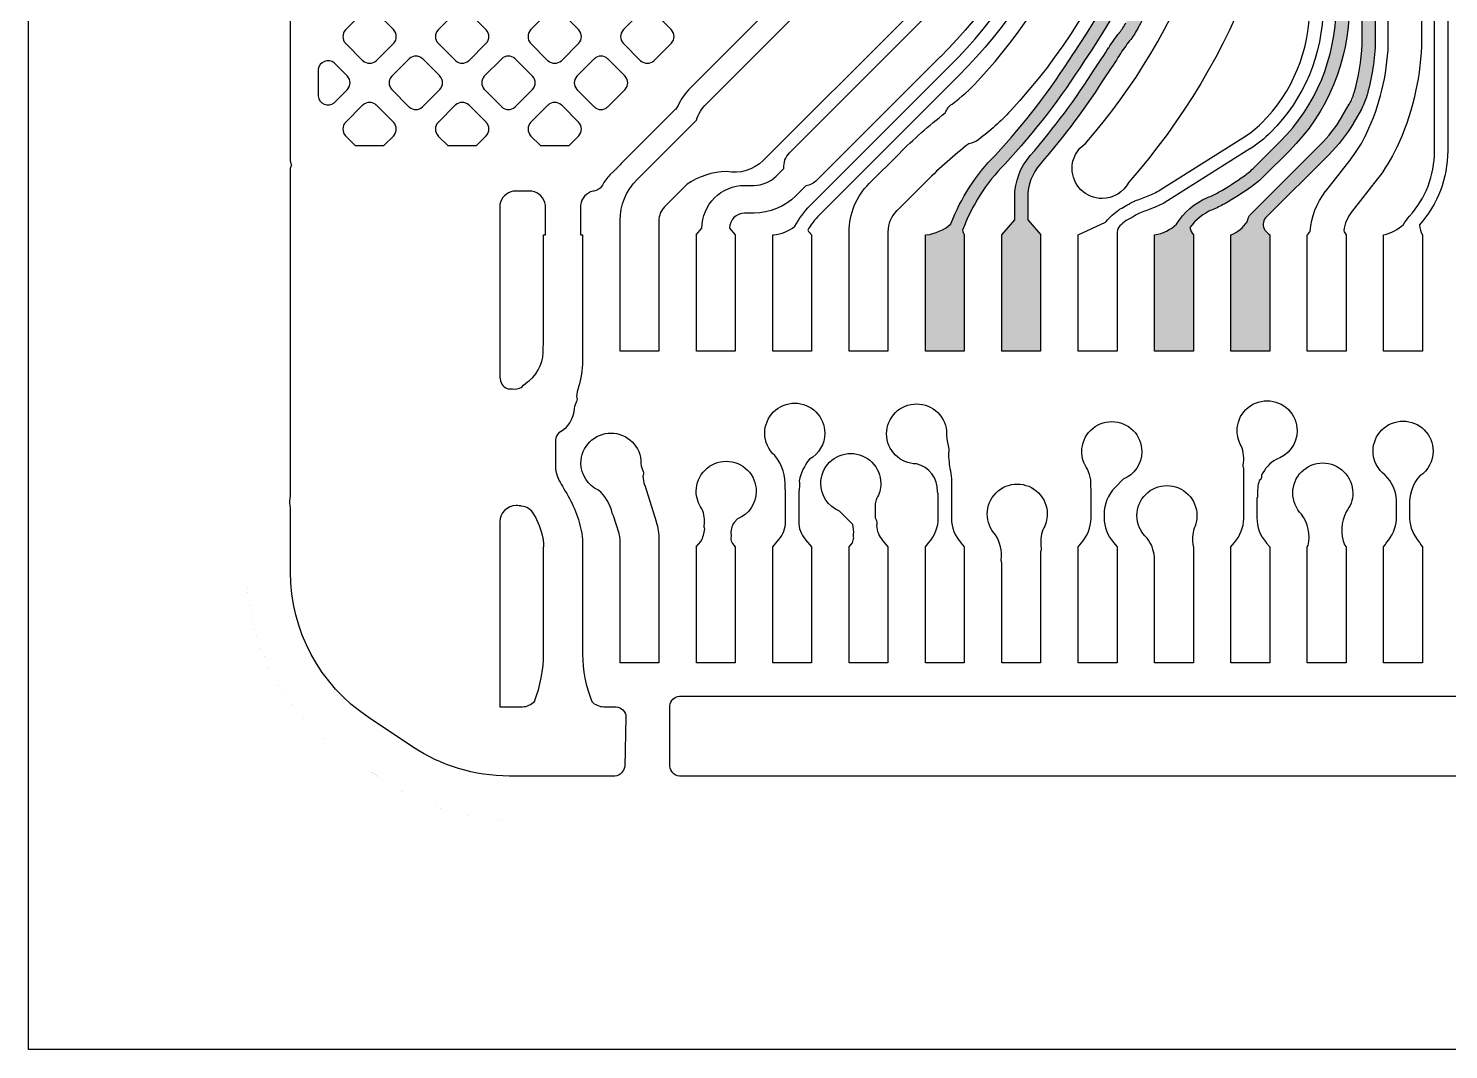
# Model space of a CAD drawing. Header units: millimetres. Extents: x 3412 to 3654, y 20 to 191.
# Drawn here: x 3473.67 to 3480.18, y 61.99 to 66.67 of the extents above; entities that cross this region are included whole.
import ezdxf

# ---------------------------------------------------------------- set-up
doc = ezdxf.new("R2010")
doc.units = ezdxf.units.MM
doc.header["$LTSCALE"] = 23.1
for name, color, linetype in [('gbr-dxf', 7, 'CONTINUOUS'), ('gbr-outline-dxf', 2, 'CONTINUOUS'), ('備註', 1, 'CONTINUOUS')]:
    doc.layers.add(name, color=color, linetype=linetype)
pattern_1 = [(0, (0, 0), (0, 0.06985), [0.0508, -0.01905]), (90, (0, 0), (-0.06985, 4e-18), [0.0508, -0.01905])]

msp = doc.modelspace()

# ---------------------------------------------------------------- hatches: boundary and pattern name
at = {"layer": '備註'}
h = msp.add_hatch(dxfattribs=at)
h.set_pattern_fill('ANGLE', color=3, scale=0.01, style=0)
h.set_pattern_definition(pattern_1)
h.paths.add_polyline_path([(3477.7788, 65.7248), (3477.7789, 65.7248), (3477.7789, 65.725), (3477.7811, 65.725, 0.155942), (3477.896, 65.7755, -0.106034), (3478.0995, 66.0907, 0.045747), (3478.4573, 66.5568, -0.01726), (3478.4583, 66.5584, 0.152472), (3478.9513, 68.1358), (3478.9512, 68.137), (3478.9512, 78.2713, -0.015927), (3478.9513, 78.2731, -0.198888), (3483.3039, 88.7802), (3483.304, 88.7802), (3483.304, 88.7802), (3483.304, 88.7802), (3483.304, 88.7802), (3488.8046, 94.2806), (3488.8046, 94.2806, -0.055575), (3488.8097, 94.2847), (3488.9483, 94.4233, 0.095277), (3490.2262, 96.8016, -0.015773), (3490.2267, 96.8032, 0.055347), (3490.6074, 98.75, -0.01194), (3490.6075, 98.7512, 0.019878), (3490.6099, 98.8063), (3490.6098, 98.8075), (3490.6098, 105.65, -0.015034), (3490.6099, 105.6516, 0.009128), (3490.6097, 105.6572, -0.023517), (3490.6096, 105.6599), (3490.6096, 140.0657, -0.036179), (3490.6099, 140.07), (3490.6099, 145.252), (3490.6099, 145.252, 0.114965), (3490.2935, 146.6104, -0.031562), (3490.2918, 146.6137, 0.025458), (3490.1206, 146.9536), (3490.1205, 146.9538), (3489.4593, 148.1151, -0.015024), (3489.4586, 148.1165, -0.002163), (3489.4219, 148.1824), (3489.4217, 148.1827, 0.009184), (3489.4189, 148.1877, -0.018956), (3489.4179, 148.1895, -0.023579), (3489.047, 148.9369, -0.013656), (3489.0465, 148.9382, -0.005363), (3488.9725, 149.1125, -0.01961), (3488.9716, 149.1146, -0.003892), (3488.9633, 149.1348, -0.011297), (3488.9629, 149.1358, -0.003004), (3488.9328, 149.2095, -0.033594), (3488.9316, 149.2133, -0.095026), (3488.3033, 152.4877, -0.018881), (3488.3033, 152.4899), (3488.3033, 153.148), (3488.3033, 153.1489, -0.007144), (3488.2998, 153.3904), (3488.2997, 153.3916), (3488.2997, 154.2079), (3488.2997, 154.2081, -0.00901), (3488.2853, 155.0124), (3488.2853, 155.0136), (3488.2853, 165.3319), (3488.2853, 165.3319, 0.197599), (3488.1559, 165.6468, -0.021431), (3488.1541, 165.6485), (3487.9981, 165.8044), (3487.9981, 165.8044, -0.198741), (3487.9144, 166.0065), (3487.9144, 166.0077), (3487.9144, 166.2586), (3487.8789, 166.3438), (3487.879, 166.3442), (3487.879, 166.8767), (3488.057, 166.8767), (3488.057, 166.3443), (3488.0572, 166.3438), (3487.9744, 166.2508), (3487.9744, 166.0065), (3487.9743, 166.0054, 0.197454), (3488.0405, 165.8468), (3488.1947, 165.6926, -0.021952), (3488.1965, 165.6909, -0.199017), (3488.3452, 165.3319), (3488.3452, 155.0124), (3488.3452, 155.0112, 0.009011), (3488.3597, 154.2091), (3488.3597, 154.2068), (3488.3597, 153.3928), (3488.3597, 153.3916, 0.007232), (3488.3632, 153.1489, -0.022689), (3488.3632, 153.1463), (3488.3632, 152.4921, -0.018939), (3488.3633, 152.4899, 0.095185), (3488.9885, 149.2323, -0.032744), (3488.9897, 149.2287, 0.00293), (3489.0188, 149.1575, -0.015787), (3489.0194, 149.1559, 0.003241), (3489.0259, 149.14, -0.022691), (3489.027, 149.1376, 0.005471), (3489.1019, 148.9609, -0.013385), (3489.1025, 148.9597, 0.023578), (3489.471, 148.2175, -0.009982), (3489.4714, 148.2168, -0.007367), (3489.4744, 148.2114, 0.002203), (3489.5115, 148.1447, -0.01244), (3489.5121, 148.1436), (3490.1726, 146.9835), (3490.1727, 146.9833, -0.025293), (3490.3457, 146.6402, -0.01195), (3490.3462, 146.6391, -0.115167), (3490.6699, 145.252), (3490.6699, 140.0658, -0.036159), (3490.6696, 140.0615), (3490.6696, 105.6612, -0.012809), (3490.6698, 105.65, -0.015834), (3490.6698, 105.6483), (3490.6698, 98.8087), (3490.6698, 98.8075, -0.020712), (3490.6672, 98.7451, -0.011749), (3490.667, 98.7439, -0.055264), (3490.2844, 96.7871, -0.015735), (3490.2839, 96.7854, -0.095395), (3488.9938, 94.3843, -0.028013), (3488.9916, 94.3819), (3488.848, 94.2382, -0.012931), (3488.8471, 94.2373, -0.044607), (3488.8429, 94.2341), (3483.3463, 88.7378, 0.198918), (3479.0112, 78.2714, -0.015908), (3479.0112, 78.2696), (3479.0112, 68.1382), (3479.0112, 68.137, -0.152599), (3478.5075, 66.5242, -0.045688), (3478.1436, 66.05, -0.015441), (3478.1424, 66.0488), (3478.1424, 66.0488), (3478.1423, 66.0487, 0.108699), (3477.9492, 65.7465, 0.063244), (3477.9567, 65.725), (3477.957, 65.725), (3477.957, 65.1921), (3477.7789, 65.1921), (3477.7789, 65.7244)])
h = msp.add_hatch(dxfattribs=at)
h.set_pattern_fill('ANGLE', color=3, scale=0.01, style=0)
h.set_pattern_definition(pattern_1)
h.paths.add_polyline_path([(3488.4072, 166.3441), (3488.4071, 166.3441), (3488.4071, 166.3438), (3488.4007, 166.3438, 0.135503), (3488.3144, 166.3142, -0.145481), (3488.2226, 166.2349, -0.012806), (3488.2214, 166.2344, 0.309626), (3488.144, 166.104, -0.01323), (3488.1441, 166.1026), (3488.1455, 166.079, -0.032146), (3488.1455, 166.0752, 0.03227), (3488.1467, 166.0491, -0.037966), (3488.1468, 166.0446), (3488.1468, 166.0414, -0.0189), (3488.1469, 166.0393), (3488.1469, 165.9735), (3488.1469, 165.9724, 0.197315), (3488.1916, 165.8654, -0.0138), (3488.1926, 165.8644), (3488.2813, 165.7757, -0.014353), (3488.2824, 165.7746, -0.198284), (3488.4651, 165.3321), (3488.4651, 165.3321), (3488.4651, 155.0145, -0.0189), (3488.4651, 155.0124, 0.009045), (3488.4796, 154.2115), (3488.4796, 154.2103), (3488.4796, 153.3919), (3488.4796, 153.3907, 0.007254), (3488.4831, 153.1507), (3488.4831, 153.1497), (3488.4831, 152.4899), (3488.4831, 152.4887, 0.095145), (3489.0999, 149.2769), (3489.1, 149.2767, 0.003087), (3489.1298, 149.2028, -0.013519), (3489.1303, 149.2015, 0.003336), (3489.1366, 149.1867, -0.024524), (3489.1378, 149.1841, 0.00549), (3489.2119, 149.0092, -0.013153), (3489.2124, 149.0079, 0.023702), (3489.5779, 148.2721, -0.015009), (3489.5787, 148.2707), (3489.5796, 148.2689, -0.010887), (3489.5801, 148.268, 0.002083), (3489.6149, 148.2061, -0.021338), (3489.6162, 148.204), (3490.2768, 147.043, -0.02144), (3490.2779, 147.0408, -0.024705), (3490.4526, 146.6953, -0.022611), (3490.4537, 146.693, -0.004658), (3490.4545, 146.6911, -0.115), (3490.7897, 145.2527), (3490.7897, 98.8035), (3490.7897, 98.8023, -0.020104), (3490.7873, 98.7412), (3490.7873, 98.7408, -0.055498), (3490.3984, 96.7495, -0.010411), (3490.3981, 96.7486, -0.095771), (3489.0793, 94.2991, -0.029124), (3489.0771, 94.2966), (3488.8972, 94.1167, -0.078224), (3488.8897, 94.1113), (3483.4312, 88.653, 0.198912), (3479.1311, 78.2717, -0.015908), (3479.1311, 78.2699), (3479.1311, 67.9825), (3479.1311, 67.9814, -0.02385), (3479.1282, 67.9186, -0.01214), (3479.1281, 67.9174, -0.024489), (3479.0815, 67.5971, -0.0098), (3479.0814, 67.5963, -0.045369), (3478.9364, 67.0816, -0.012638), (3478.936, 67.0804, -0.034138), (3478.7507, 66.6693, -0.010851), (3478.7502, 66.6684, -0.042989), (3478.7147, 66.6147), (3478.7145, 66.6145, 0.025658), (3478.669, 66.5502), (3478.6686, 66.5496, -0.009269), (3478.6083, 66.4585, -0.037569), (3478.3044, 66.0491), (3478.3042, 66.0488, 0.180112), (3478.248, 65.8982, -0.01571), (3478.2479, 65.8965), (3478.2479, 65.7933), (3478.3071, 65.725), (3478.307, 65.7248), (3478.307, 65.1922), (3478.129, 65.1922), (3478.129, 65.7245), (3478.1288, 65.725), (3478.188, 65.7933), (3478.188, 65.8982, -0.016824), (3478.188, 65.9001, -0.178862), (3478.2591, 66.0884), (3478.2594, 66.0886, 0.037453), (3478.557, 66.4896, -0.020731), (3478.5583, 66.4916, 0.00943), (3478.6183, 66.5823), (3478.6187, 66.5828, -0.025582), (3478.6676, 66.6519), (3478.668, 66.6524, 0.043133), (3478.6979, 66.6977), (3478.6981, 66.6982, 0.033952), (3478.8792, 67.0996, -0.017588), (3478.8798, 67.1015, 0.045603), (3479.0226, 67.6083, -0.013321), (3479.0229, 67.6096, 0.024493), (3479.0685, 67.9242, -0.011473), (3479.0686, 67.9253, 0.022889), (3479.0712, 67.9801), (3479.0712, 67.9813), (3479.0712, 78.2716, -0.015927), (3479.0712, 78.2733, -0.198882), (3483.3888, 88.6954), (3483.3888, 88.6954), (3483.3888, 88.6954), (3488.8529, 94.1592), (3488.8529, 94.1592, -0.078286), (3488.8604, 94.1647), (3489.0336, 94.3379, 0.095763), (3490.3412, 96.7674, -0.011223), (3490.3415, 96.7684, 0.05547), (3490.7276, 98.7457), (3490.7276, 98.7459, 0.020503), (3490.7298, 98.8033), (3490.7298, 98.8047), (3490.7298, 145.2527), (3490.7298, 145.2527, 0.115116), (3490.4001, 146.6659, -0.014141), (3490.3995, 146.6673, -0.015061), (3490.3988, 146.6687, 0.025019), (3490.2246, 147.0133, -0.021915), (3490.2235, 147.0155), (3489.5653, 148.1722, -0.021968), (3489.564, 148.1743, -0.002193), (3489.527, 148.2401, -0.016195), (3489.5262, 148.2417), (3489.5255, 148.243, -0.012824), (3489.5249, 148.2442, -0.023701), (3489.157, 148.9851, -0.01381), (3489.1564, 148.9865, -0.00538), (3489.0833, 149.159, -0.017888), (3489.0824, 149.1608, -0.004049), (3489.0744, 149.1801, -0.013328), (3489.0739, 149.1813, -0.003034), (3489.0443, 149.2546), (3489.0442, 149.2547, -0.09518), (3488.4232, 152.4899), (3488.4232, 152.4911), (3488.4232, 153.1494, -0.007277), (3488.4196, 153.3919), (3488.4197, 153.3931), (3488.4197, 154.2098, -0.009016), (3488.4052, 155.0102, -0.0189), (3488.4051, 155.0123), (3488.4051, 165.3321, 0.198919), (3488.2389, 165.7333, -0.013632), (3488.2379, 165.7343), (3488.1493, 165.823, -0.014818), (3488.1482, 165.8242, -0.197222), (3488.0869, 165.9735), (3488.0869, 165.9747), (3488.0869, 166.0371, -0.0189), (3488.0869, 166.0392), (3488.0869, 166.0445, -0.030828), (3488.0856, 166.0769), (3488.0842, 166.1002, -0.012512), (3488.0841, 166.1015, -0.299298), (3488.1908, 166.2862, 0.074829), (3488.229, 166.3472), (3488.229, 166.8767), (3488.4071, 166.8767), (3488.4071, 166.3446)])
h = msp.add_hatch(dxfattribs=at)
h.set_pattern_fill('ANGLE', color=2, scale=0.01, style=0)
h.set_pattern_definition(pattern_1)
h.paths.add_polyline_path([(3478.8289, 65.7248), (3478.829, 65.7248), (3478.829, 65.725), (3478.8301, 65.725, 0.143527), (3478.9297, 65.7738, -0.161912), (3479.0709, 65.8958, -0.011857), (3479.072, 65.8962, 0.03154), (3479.1218, 65.9201), (3479.1222, 65.9203, 0.024073), (3479.2405, 65.9959), (3479.2408, 65.9961, 0.041611), (3479.2858, 66.0344), (3479.286, 66.0346), (3479.4043, 66.1526), (3479.4044, 66.1527, 0.19853), (3479.6605, 66.7679, -0.018524), (3479.6604, 66.7699), (3479.6604, 78.3402, -0.015927), (3479.6605, 78.3419, -0.079659), (3480.3599, 82.7007, -0.010038), (3480.3601, 82.7015, -0.003875), (3480.3668, 82.7215), (3480.367, 82.7221, -0.0046), (3480.3676, 82.724, -0.013237), (3480.3681, 82.7252), (3480.3681, 82.7253, -0.010502), (3480.3684, 82.7262, -0.005277), (3480.382, 82.7651), (3480.3821, 82.7652, -0.115991), (3483.7427, 88.193), (3483.7429, 88.1933), (3484.2356, 88.686), (3484.2357, 88.686), (3484.2366, 88.687), (3484.2367, 88.687), (3488.9448, 93.3951, 0.121188), (3490.8825, 96.598, -0.015859), (3490.883, 96.5996, 0.073996), (3491.3244, 99.4132, -0.016892), (3491.3243, 99.415), (3491.3243, 102.807, -0.007318), (3491.3216, 102.8678, -0.02268), (3491.3216, 102.8704, -0.00479), (3491.3233, 102.9412), (3491.3233, 102.9421, -0.00999), (3491.3244, 102.9659), (3491.3244, 102.9661), (3491.3244, 145.5123), (3491.3244, 145.5123, 0.040628), (3491.2951, 145.8734, -0.012836), (3491.2948, 145.8747), (3491.2278, 146.2824), (3491.2277, 146.2825, 0.084204), (3490.9343, 147.1365, -0.013395), (3490.9336, 147.1377, 0.027302), (3490.7787, 147.3883), (3490.7786, 147.3884), (3490.469, 147.833, -0.013623), (3490.4682, 147.8342, -0.025079), (3490.0353, 148.5268, -0.02179), (3490.0341, 148.5291, -0.023623), (3489.6922, 149.2183, -0.013169), (3489.6917, 149.2196, -0.103579), (3489.0061, 152.4884, -0.015928), (3489.0061, 152.4901), (3489.0061, 153.1592), (3489.0061, 153.1595, -0.007528), (3489.0026, 153.3929, -0.015927), (3489.0026, 153.3946), (3489.0026, 154.329, -0.009993), (3489.0026, 154.3298, -0.010631), (3488.988, 155.0121, -0.015908), (3488.9881, 155.0138), (3488.9881, 166.2755), (3488.9289, 166.3438), (3488.929, 166.3441), (3488.929, 166.8767), (3489.107, 166.8767), (3489.107, 166.3443), (3489.1072, 166.3438), (3489.048, 166.2756), (3489.048, 155.0121, -0.015908), (3489.048, 155.0104, 0.01057), (3489.0623, 154.3346, -0.02945), (3489.0625, 154.3312), (3489.0625, 153.3929, -0.015871), (3489.0625, 153.3912, 0.007514), (3489.066, 153.1601), (3489.066, 153.158), (3489.066, 152.4919, -0.015853), (3489.0661, 152.4902, 0.103589), (3489.746, 149.245, -0.013854), (3489.7466, 149.2437, 0.023741), (3490.0877, 148.5561, -0.021454), (3490.0888, 148.5539, 0.024958), (3490.5165, 147.8697, -0.013892), (3490.5174, 147.8685), (3490.8278, 147.4227), (3490.8279, 147.4225, -0.027168), (3490.9855, 147.1677, -0.013861), (3490.9862, 147.1665, -0.084334), (3491.2869, 146.2923), (3491.2869, 146.2921), (3491.3537, 145.8857, -0.012788), (3491.354, 145.8845, -0.040777), (3491.3844, 145.5123), (3491.3844, 102.964, -0.033501), (3491.3841, 102.9601, 0.008576), (3491.3833, 102.9418), (3491.3833, 102.9403, 0.004789), (3491.3815, 102.8707, 0.007662), (3491.3843, 102.8088, -0.030158), (3491.3843, 102.8053), (3491.3843, 99.4173, -0.020822), (3491.3844, 99.4149, -0.074094), (3490.9398, 96.5802, -0.015776), (3490.9392, 96.5785, -0.121134), (3488.9872, 93.3527), (3488.9872, 93.3527), (3488.9871, 93.3527), (3488.9871, 93.3527), (3484.2791, 88.6446), (3484.279, 88.6446), (3484.2781, 88.6436), (3484.278, 88.6436), (3483.7853, 88.1509), (3483.7851, 88.1506, 0.115971), (3480.4393, 82.7472, -0.016224), (3480.4387, 82.7455, 0.005267), (3480.4255, 82.7079, -0.01145), (3480.4252, 82.7069, 0.00641), (3480.4246, 82.7052, -0.015451), (3480.424, 82.7036), (3480.4239, 82.7031, 0.003872), (3480.4175, 82.6839, -0.011452), (3480.4171, 82.6829, 0.079707), (3479.7204, 78.3402, -0.015908), (3479.7204, 78.3385), (3479.7204, 66.7721, -0.01892), (3479.7204, 66.77, -0.199175), (3479.4467, 66.1102), (3479.4467, 66.1102), (3479.3283, 65.9921, -0.041955), (3479.2753, 65.947, -0.009866), (3479.2746, 65.9465, -0.024085), (3479.1513, 65.8679, -0.011282), (3479.1504, 65.8674, -0.031648), (3479.0935, 65.8402), (3479.093, 65.84, 0.141286), (3478.9911, 65.7584, 0.092915), (3479.0068, 65.725), (3479.007, 65.725), (3479.007, 65.1921), (3478.829, 65.1921), (3478.829, 65.7246)])
h = msp.add_hatch(dxfattribs=at)
h.set_pattern_fill('ANGLE', color=2, scale=0.01, style=0)
h.set_pattern_definition(pattern_1)
h.paths.add_polyline_path([(3489.2791, 166.3438), (3489.279, 166.3438), (3489.279, 166.8767), (3489.4571, 166.8767), (3489.4571, 166.3438), (3489.4565, 166.3438, 0.147077), (3489.3539, 166.2507, -0.024913), (3489.3235, 166.1744, -0.009985), (3489.3232, 166.1736, 0.10745), (3489.1824, 165.5285), (3489.1824, 165.5273), (3489.1824, 153.3947), (3489.1824, 153.3947, 0.007679), (3489.186, 153.1622, -0.026031), (3489.1859, 153.1592), (3489.1859, 152.4904, 0.103594), (3489.8559, 149.2932, -0.013559), (3489.8565, 149.2919, 0.023696), (3490.1919, 148.6157, -0.013637), (3490.1926, 148.6145, 0.025081), (3490.6159, 147.9371, -0.013786), (3490.6167, 147.9359), (3490.9251, 147.4929, -0.01809), (3490.9264, 147.4913, -0.027318), (3491.0917, 147.2239, -0.021475), (3491.0927, 147.2217, -0.083946), (3491.4049, 146.3135, -0.016943), (3491.4053, 146.3117), (3491.4723, 145.904, -0.012799), (3491.4725, 145.9027, -0.040417), (3491.5042, 145.5146, -0.015946), (3491.5042, 145.5128), (3491.5042, 102.9599, -0.027983), (3491.5041, 102.9567, 0.010849), (3491.5032, 102.9386), (3491.5032, 102.9371, 0.004752), (3491.5017, 102.8704, -0.01042), (3491.5017, 102.8695, 0.007512), (3491.5041, 102.8123, -0.01663), (3491.5042, 102.8105), (3491.5042, 99.4158), (3491.5042, 99.4143, -0.074077), (3491.0546, 96.5453, -0.010787), (3491.0543, 96.5443, -0.121182), (3489.0722, 93.2681), (3489.072, 93.2679), (3484.3639, 88.5598), (3484.3639, 88.5598), (3484.3629, 88.5588), (3484.3629, 88.5588), (3483.8701, 88.066), (3483.8699, 88.0658, 0.116018), (3480.5522, 82.7066, -0.021578), (3480.5514, 82.7043, 0.005089), (3480.5394, 82.6704, -0.02687), (3480.5384, 82.6674), (3480.5376, 82.6651, 0.003934), (3480.5318, 82.6473, -0.01321), (3480.5314, 82.646, 0.079744), (3479.8403, 78.3389), (3479.8403, 66.6003, -0.021672), (3479.8403, 66.5978, -0.061611), (3479.8002, 66.3576, -0.015265), (3479.7997, 66.3561, -0.055704), (3479.7748, 66.2972, -0.014582), (3479.7741, 66.2958), (3479.7411, 66.2384, -0.01249), (3479.7404, 66.2374, -0.064006), (3479.629, 66.0934), (3479.629, 66.0934), (3479.3376, 65.8025, 0.346821), (3479.3349, 65.7467, 0.056281), (3479.3567, 65.725), (3479.357, 65.725), (3479.357, 65.1921), (3479.1789, 65.1921), (3479.1789, 65.725), (3479.1796, 65.725, 0.140537), (3479.2536, 65.7845, -0.012626), (3479.2598, 65.8042, -0.122696), (3479.267, 65.8167, -0.009953), (3479.2676, 65.8173), (3479.5866, 66.1358), (3479.5867, 66.1359, 0.064349), (3479.6892, 66.2685, -0.010028), (3479.6896, 66.2692), (3479.7214, 66.3245, -0.011562), (3479.722, 66.3255, 0.058511), (3479.7426, 66.3744, -0.017176), (3479.7432, 66.3763, 0.06084), (3479.7803, 66.5991), (3479.7803, 78.3389, -0.079726), (3480.4742, 82.6638), (3480.4744, 82.6644, -0.004157), (3480.4808, 82.6842, -0.010305), (3480.4811, 82.685), (3480.4814, 82.6859, -0.016788), (3480.4819, 82.6876, -0.0056), (3480.4956, 82.7264, -0.010062), (3480.4959, 82.7272, -0.115989), (3483.8275, 88.1082), (3483.8277, 88.1084), (3484.3205, 88.6012), (3484.3205, 88.6012), (3484.3215, 88.6021), (3484.3215, 88.6022), (3489.0296, 93.3103), (3489.0298, 93.3105, 0.121149), (3490.9968, 96.5613, -0.010844), (3490.9971, 96.5622, 0.074072), (3491.4442, 99.4136), (3491.4442, 99.4145), (3491.4442, 102.8097, -0.007681), (3491.4417, 102.8699, -0.028419), (3491.4418, 102.8732, -0.004526), (3491.4433, 102.9378), (3491.4433, 102.9387, -0.01183), (3491.4443, 102.9613), (3491.4443, 145.511, -0.015891), (3491.4443, 145.5128, 0.040734), (3491.4132, 145.8942, -0.013027), (3491.413, 145.8956), (3491.3464, 146.3001, -0.016787), (3491.3461, 146.3019, 0.084326), (3491.0389, 147.1951, -0.021778), (3491.0378, 147.1973, 0.026919), (3490.8783, 147.4554, -0.018343), (3490.8771, 147.457), (3490.5667, 147.9028, -0.013792), (3490.5659, 147.904, -0.024991), (3490.1409, 148.5841, -0.013709), (3490.1402, 148.5853, -0.023698), (3489.8022, 149.2665, -0.013438), (3489.8016, 149.2678, -0.103639), (3489.126, 152.4904), (3489.126, 152.4904), (3489.126, 153.1612, -0.012432), (3489.126, 153.1624, -0.00761), (3489.1225, 153.3947), (3489.1225, 165.526), (3489.1225, 165.5272, -0.107504), (3489.2683, 166.1977, -0.010305), (3489.2687, 166.1986, 0.022597), (3489.2945, 166.2626, 0.12907), (3489.2791, 166.3438)])

# ---------------------------------------------------------------- linework, layer by layer
at = {"layer": 'gbr-dxf', "linetype": 'Continuous'}
for points in [[(3479.4806, 78.3407), (3479.4806, 68.0139), (3479.4806, 68.0139, -0.181793), (3478.7106, 65.966, -0.280074), (3478.5886, 65.8918, -0.414225), (3478.4511, 66.0293, -0.247669), (3478.5109, 66.1428, 0.18166), (3479.2139, 68.0139), (3479.2139, 78.3362, -0.008948)], [(3479.8403, 78.3389), (3479.8403, 66.6003, -0.021672), (3479.8403, 66.5978, -0.061611), (3479.8002, 66.3576, -0.015265), (3479.7997, 66.3561, -0.055704), (3479.7748, 66.2972, -0.014582), (3479.7741, 66.2958), (3479.7411, 66.2384, -0.01249), (3479.7404, 66.2374, -0.064006), (3479.629, 66.0934), (3479.629, 66.0934), (3479.3376, 65.8025, 0.346821), (3479.3349, 65.7467, 0.056281), (3479.3567, 65.725), (3479.357, 65.725), (3479.357, 65.1921), (3479.1789, 65.1921), (3479.1789, 65.725), (3479.1796, 65.725, 0.140537), (3479.2536, 65.7845, -0.012626), (3479.2598, 65.8042, -0.122696), (3479.267, 65.8167, -0.009953), (3479.2676, 65.8173), (3479.5866, 66.1358), (3479.5867, 66.1359, 0.064349), (3479.6892, 66.2685, -0.010028), (3479.6896, 66.2692), (3479.7214, 66.3245, -0.011562), (3479.722, 66.3255, 0.058511), (3479.7426, 66.3744, -0.017176), (3479.7432, 66.3763, 0.06084), (3479.7803, 66.5991), (3479.7803, 78.3389, -0.079726)], [(3480.0527, 78.3387), (3480.0527, 66.5958, -0.019098), (3480.0524, 66.5901, -0.100115), (3479.939, 66.1262, -0.006746), (3479.9384, 66.1248, -0.055547), (3479.8495, 65.9806), (3479.8488, 65.9797), (3479.7346, 65.8335, -0.006639), (3479.7337, 65.8323, 0.130634), (3479.6962, 65.7445, 0.027129), (3479.7068, 65.7251), (3479.7071, 65.7251), (3479.7071, 65.1922), (3479.529, 65.1922), (3479.529, 65.7251), (3479.5294, 65.7251, 0.02382), (3479.5426, 65.7407, -0.148803), (3479.6126, 65.9249, -0.006553), (3479.6136, 65.9261), (3479.7294, 66.0744), (3479.73, 66.0752, 0.054674), (3479.8001, 66.1888), (3479.8006, 66.1898, 0.10098), (3479.9003, 66.5985), (3479.9003, 78.3353, -0.011836)], [(3480.1725, 78.3367), (3480.1725, 66.1125, -0.018996), (3480.1725, 66.1104, -0.18433), (3480.0429, 65.7711, 0.107906), (3480.0567, 65.725), (3480.0571, 65.725), (3480.0571, 65.1922), (3479.879, 65.1922), (3479.879, 65.7242), (3479.8788, 65.7247), (3479.879, 65.7248), (3479.879, 65.725), (3479.8801, 65.725, 0.124127), (3479.9704, 65.7732, -0.049444), (3479.9975, 65.8103), (3479.9979, 65.8108, 0.183356), (3480.1126, 66.1083, -0.018234), (3480.1125, 66.1103), (3480.1125, 78.3384, -0.015946)], [(3478.6282, 78.2708), (3478.6282, 68.137, -0.198913), (3477.9318, 66.4559), (3477.2928, 65.8169, 0.068255), (3477.2396, 65.7468, 0.073207), (3477.2565, 65.725), (3477.257, 65.725), (3477.257, 65.1922), (3477.0789, 65.1922), (3477.0789, 65.7242), (3477.0787, 65.7247), (3477.0789, 65.7247), (3477.0789, 65.725), (3477.0828, 65.725, 0.147898), (3477.1809, 65.7642, -0.077176), (3477.2504, 65.8593), (3477.8894, 66.4983), (3477.8895, 66.4983), (3477.8895, 66.4983, 0.19891), (3478.5682, 68.137), (3478.5682, 78.2696)], [(3477.3454, 67.0426), (3476.7024, 66.3993), (3476.7023, 66.3992), (3476.7023, 66.3992, 0.087378), (3476.6451, 66.3177, -0.083101), (3476.6332, 66.3004, -0.006675), (3476.6324, 66.2996), (3476.3848, 66.052), (3476.3845, 66.0517, 0.019527), (3476.365, 66.0305, -0.025941), (3476.3606, 66.0257, -0.050374), (3476.3507, 66.0178), (3476.3325, 65.9996, 0.076041), (3476.2982, 65.9528), (3476.2955, 65.9477, -0.224071), (3476.2587, 65.9257), (3476.2553, 65.9257, 0.308041), (3476.1982, 65.8615), (3476.1982, 65.725), (3476.2072, 65.725), (3476.2072, 65.1921), (3476.207, 65.1921), (3476.207, 65.1451, -0.077953), (3476.1886, 65.0276, -0.012449), (3476.1883, 65.0267, 0.063145), (3476.1801, 64.9835, -0.210055), (3476.1799, 64.9613, 0.050276), (3476.1691, 64.9294, -0.25712), (3476.0991, 64.8167, 0.180196), (3476.0836, 64.7852), (3476.0836, 64.6516, 0.124432), (3476.1161, 64.5726, -0.116918), (3476.1211, 64.5609, -0.094553), (3476.2014, 64.3687, -0.008837), (3476.2019, 64.3659, -0.046072), (3476.2071, 64.3169, -0.008772), (3476.2071, 64.3141), (3476.2071, 64.295), (3476.2072, 64.295), (3476.2072, 63.803, 0.090313), (3476.2496, 63.5855, 0.20921), (3476.3047, 63.5614), (3476.305, 63.5614), (3476.3614, 63.5614, -0.364261), (3476.4065, 63.5151), (3476.4005, 63.2871, -0.349493), (3476.3556, 63.2434), (3475.871, 63.2434, -0.147934), (3475.4277, 63.3778), (3475.2251, 63.5132, -0.2508), (3474.8687, 64.1784), (3474.8687, 64.4731, -0.048845), (3474.8661, 64.4997, -0.048851), (3474.8687, 64.5263), (3474.8687, 66.026, -0.098732), (3474.8744, 66.0447, -0.114272), (3474.8688, 66.0728), (3474.8688, 75.608)], [(3478.5083, 68.134, -0.198521), (3477.8474, 66.5411), (3477.847, 66.5407), (3477.2818, 65.9756, -0.164394), (3477.2308, 65.9503), (3477.1851, 65.9046), (3477.1848, 65.9043, -0.198676), (3476.9931, 65.8251), (3476.9512, 65.8251, -0.009785), (3476.949, 65.8251, 0.402254), (3476.8815, 65.7559), (3476.9071, 65.7251), (3476.907, 65.7247), (3476.907, 65.1922), (3476.7289, 65.1922), (3476.7289, 65.7247), (3476.7288, 65.7251), (3476.7545, 65.7559, -0.413341), (3476.9513, 65.9521, -0.012971), (3476.9544, 65.9521), (3476.9931, 65.9521), (3476.9932, 65.9521, 0.198491), (3477.095, 65.9941), (3477.0953, 65.9945), (3477.1305, 66.0296, -0.224894), (3477.1561, 66.1013), (3477.7213, 66.6665), (3477.7217, 66.6669, 0.198862), (3478.3305, 68.137, -0.009235)], [(3478.8913, 68.1347, -0.188756), (3478.169, 66.2937), (3478.1687, 66.2935, -0.044808), (3478.0229, 66.1622, -0.124209), (3477.9771, 66.143, 0.029955), (3477.7838, 65.9715), (3477.7837, 65.9715), (3477.7837, 65.9715), (3477.7837, 65.9715), (3477.6471, 65.8349), (3477.6468, 65.8346, 0.194974), (3477.6069, 65.7394), (3477.6069, 65.7377), (3477.6069, 65.725), (3477.607, 65.725), (3477.607, 65.1921), (3477.4289, 65.1921), (3477.4289, 65.725), (3477.4291, 65.725), (3477.4291, 65.7356), (3477.429, 65.7377, -0.198374), (3477.5209, 65.9601), (3477.5214, 65.9606), (3477.658, 66.0972, -0.030173), (3477.8688, 66.2841, -0.129866), (3477.901, 66.3247, 0.044614), (3478.0194, 66.4312), (3478.0197, 66.4316, 0.188998), (3478.6881, 68.137)], [(3479.0112, 68.137, -0.152599), (3478.5075, 66.5242, -0.045688), (3478.1436, 66.05, -0.015441), (3478.1424, 66.0488), (3478.1424, 66.0488), (3478.1423, 66.0487, 0.108699), (3477.9492, 65.7465, 0.063244), (3477.9567, 65.725), (3477.957, 65.725), (3477.957, 65.1921), (3477.7789, 65.1921), (3477.7789, 65.7244), (3477.7788, 65.7248), (3477.7789, 65.7248), (3477.7789, 65.725), (3477.7811, 65.725, 0.155942), (3477.896, 65.7755, -0.106034), (3478.0995, 66.0907, 0.045747), (3478.4573, 66.5568, -0.01726), (3478.4583, 66.5584, 0.152472), (3478.9513, 68.1358)], [(3478.936, 67.0804, -0.034138), (3478.7507, 66.6693, -0.010851), (3478.7502, 66.6684, -0.042989), (3478.7147, 66.6147), (3478.7145, 66.6145, 0.025658), (3478.669, 66.5502), (3478.6686, 66.5496, -0.009269), (3478.6083, 66.4585, -0.037569), (3478.3044, 66.0491), (3478.3042, 66.0488, 0.180112), (3478.248, 65.8982, -0.01571), (3478.2479, 65.8965), (3478.2479, 65.7933), (3478.3071, 65.725), (3478.307, 65.7248), (3478.307, 65.1922), (3478.129, 65.1922), (3478.129, 65.7245), (3478.1288, 65.725), (3478.188, 65.7933), (3478.188, 65.8982, -0.016824), (3478.188, 65.9001, -0.178862), (3478.2591, 66.0884), (3478.2594, 66.0886, 0.037453), (3478.557, 66.4896, -0.020731), (3478.5583, 66.4916, 0.00943), (3478.6183, 66.5823), (3478.6187, 66.5828, -0.025582), (3478.6676, 66.6519), (3478.668, 66.6524, 0.043133), (3478.6979, 66.6977)], [(3477.6781, 66.7086), (3477.0355, 66.066, -0.25403), (3476.867, 66.0161, 0.141101), (3476.6871, 65.9572), (3476.5834, 65.8534), (3476.583, 65.8531, 0.197772), (3476.5571, 65.7902), (3476.5571, 65.725), (3476.5572, 65.725), (3476.5572, 65.1921), (3476.3791, 65.1921), (3476.3791, 65.725), (3476.3793, 65.725), (3476.3793, 65.7902), (3476.3793, 65.7904, -0.198199), (3476.4572, 65.9787), (3476.4576, 65.9792), (3476.7295, 66.251, -0.121378), (3476.7751, 66.3264), (3477.4177, 66.969)], [(3479.6005, 66.7703, -0.199334), (3479.3618, 66.1953), (3479.3618, 66.1953, -0.055145), (3479.267, 66.1196, -0.010956), (3479.2662, 66.119), (3478.8878, 65.8808), (3478.8872, 65.8805, -0.050917), (3478.8203, 65.8473, -0.01085), (3478.8193, 65.847, 0.004774), (3478.7603, 65.8244), (3478.7601, 65.8243, 0.052101), (3478.7362, 65.8112, -0.012539), (3478.7352, 65.8105, -0.039958), (3478.6985, 65.7902, 0.034736), (3478.6699, 65.766, -0.109782), (3478.6688, 65.7642, 0.230976), (3478.6574, 65.7269, -0.143255), (3478.657, 65.7241), (3478.657, 65.1922), (3478.479, 65.1922), (3478.479, 65.7244), (3478.4788, 65.725), (3478.6048, 65.7838), (3478.607, 65.7865), (3478.6074, 65.7869, -0.059651), (3478.665, 65.84, -0.061711), (3478.6713, 65.8437, 0.043907), (3478.7025, 65.8608), (3478.7026, 65.8608, -0.052713), (3478.7379, 65.88, -0.014022), (3478.7393, 65.8805, -0.004772), (3478.7993, 65.9035, -0.0099), (3478.8001, 65.9038, 0.049638), (3478.8547, 65.9309), (3478.8553, 65.9312), (3479.2335, 66.1693, -0.010477), (3479.2343, 66.1698, 0.055618), (3479.3195, 66.2378), (3479.3196, 66.2378, 0.198707), (3479.5406, 66.7685, -0.015651)], [(3479.7204, 66.77, -0.199175), (3479.4467, 66.1102), (3479.4467, 66.1102), (3479.3283, 65.9921, -0.041955), (3479.2753, 65.947, -0.009866), (3479.2746, 65.9465, -0.024085), (3479.1513, 65.8679, -0.011282), (3479.1504, 65.8674, -0.031648), (3479.0935, 65.8402), (3479.093, 65.84, 0.141286), (3478.9911, 65.7584, 0.092915), (3479.0068, 65.725), (3479.007, 65.725), (3479.007, 65.1921), (3478.829, 65.1921), (3478.829, 65.7246), (3478.8289, 65.7248), (3478.829, 65.7248), (3478.829, 65.725), (3478.8301, 65.725, 0.143527), (3478.9297, 65.7738, -0.161912), (3479.0709, 65.8958, -0.011857), (3479.072, 65.8962, 0.03154), (3479.1218, 65.9201), (3479.1222, 65.9203, 0.024073), (3479.2405, 65.9959), (3479.2408, 65.9961, 0.041611), (3479.2858, 66.0344), (3479.286, 66.0346), (3479.4043, 66.1526), (3479.4044, 66.1527, 0.19853), (3479.6605, 66.7679, -0.018524)], [(3483.7996, 63.2435), (3476.6519, 63.2435, -0.35684), (3476.6069, 63.2884), (3476.6069, 63.5653, -0.35684), (3476.6519, 63.6102), (3481.903, 63.6102, -0.014325)]]:
    msp.add_lwpolyline(points, format="xyb", dxfattribs=at)
for points in [[(3475.1208, 66.6039, -0.049896), (3475.1222, 66.6021), (3475.1991, 66.5252, -0.053177), (3475.201, 66.5237, 0.391162), (3475.2616, 66.5237, -0.0561), (3475.2637, 66.5252), (3475.3405, 66.6021, -0.05637), (3475.342, 66.6041, 0.39114), (3475.342, 66.6647, -0.046496), (3475.3407, 66.6663), (3475.2637, 66.7433, -0.055973), (3475.2617, 66.7448, 0.391196), (3475.2011, 66.7448, -0.05566), (3475.1991, 66.7433), (3475.1223, 66.6665, -0.055598), (3475.1208, 66.6645, 0.391218)], [(3475.5451, 66.604, -0.055528), (3475.5465, 66.602), (3475.6232, 66.5254, -0.058448), (3475.6253, 66.5238, 0.390956), (3475.6859, 66.5238, -0.055764), (3475.6879, 66.5253), (3475.7647, 66.6021, -0.05577), (3475.7661, 66.6041, 0.390908), (3475.7662, 66.6646, -0.052924), (3475.7647, 66.6665), (3475.6877, 66.7436, -0.049765), (3475.6859, 66.7449, 0.390809), (3475.6254, 66.7449, -0.05566), (3475.6234, 66.7434), (3475.5466, 66.6666, -0.055598), (3475.5451, 66.6646, 0.390821)], [(3475.9693, 66.6041, -0.055528), (3475.9707, 66.6021), (3476.0475, 66.5253, -0.05847), (3476.0496, 66.5237, 0.390805), (3476.1102, 66.5237, -0.055897), (3476.1122, 66.5252), (3476.189, 66.602, -0.055829), (3476.1905, 66.604, 0.390351), (3476.1905, 66.6646, -0.053023), (3476.1891, 66.6664), (3476.1123, 66.7432, -0.06172), (3476.11, 66.7448, 0.390597), (3476.0495, 66.7448, -0.056157), (3476.0475, 66.7433), (3475.9708, 66.6666, -0.055902), (3475.9693, 66.6646, 0.39062)], [(3476.3936, 66.6646, 0.390729), (3476.3936, 66.604, -0.058735), (3476.3952, 66.6019), (3476.472, 66.525, -0.049292), (3476.4737, 66.5237, 0.390864), (3476.5343, 66.5237, -0.055661), (3476.5363, 66.5252), (3476.6132, 66.6021, -0.05608), (3476.6147, 66.6041, 0.390701), (3476.6147, 66.6647, -0.061324), (3476.6131, 66.6669), (3476.5366, 66.7434, -0.058294), (3476.5345, 66.7449, 0.390656), (3476.4739, 66.7449, -0.055538), (3476.4719, 66.7434), (3476.395, 66.6666, -0.055496)], [(3474.9958, 66.3603, 0.583686), (3475.0688, 66.3303), (3475.1283, 66.3898, -0.05637), (3475.1298, 66.3919, 0.39114), (3475.1298, 66.4525, -0.055764), (3475.1283, 66.4545), (3475.0694, 66.5133, 0.58766), (3474.9958, 66.4843)], [(3475.3329, 66.3919, -0.055916), (3475.3344, 66.3899), (3475.4115, 66.3128, -0.046176), (3475.4131, 66.3116, 0.390956), (3475.4737, 66.3116, -0.055764), (3475.4757, 66.3131), (3475.5525, 66.3899, -0.05577), (3475.554, 66.3919, 0.390908), (3475.554, 66.4525, -0.052924), (3475.5526, 66.4544), (3475.4756, 66.5315, -0.049765), (3475.4738, 66.5328, 0.390809), (3475.4132, 66.5328, -0.05566), (3475.4112, 66.5313), (3475.3344, 66.4545, -0.055598), (3475.3329, 66.4525, 0.390821)], [(3475.7572, 66.3919, -0.058645), (3475.7588, 66.3898), (3475.8353, 66.3133, -0.061121), (3475.8375, 66.3117, 0.391007), (3475.8981, 66.3116, -0.055538), (3475.9001, 66.3131), (3475.9769, 66.3899, -0.055691), (3475.9784, 66.3919, 0.390539), (3475.9784, 66.4525, -0.05008), (3475.977, 66.4542), (3475.9001, 66.5312, -0.0587), (3475.8979, 66.5328, 0.390809), (3475.8374, 66.5327, -0.0561), (3475.8354, 66.5312), (3475.7587, 66.4546, -0.05637), (3475.7572, 66.4525, 0.391218)], [(3476.1815, 66.4524, 0.390413), (3476.1815, 66.3919, -0.061355), (3476.1831, 66.3897), (3476.2598, 66.313, -0.052371), (3476.2617, 66.3116, 0.390981), (3476.3223, 66.3116, -0.056153), (3476.3243, 66.3131), (3476.401, 66.3898, -0.056268), (3476.4025, 66.3918, 0.390797), (3476.4025, 66.4524, -0.05906), (3476.401, 66.4545), (3476.3243, 66.5312, -0.05608), (3476.3223, 66.5327, 0.3908), (3476.2617, 66.5327, -0.055776), (3476.2597, 66.5312), (3476.183, 66.4545, -0.055786)], [(3475.1208, 66.1797, -0.052945), (3475.1222, 66.1778), (3475.1656, 66.1345), (3475.2971, 66.1345), (3475.3404, 66.1778, -0.055752), (3475.3419, 66.1798, 0.390908), (3475.3419, 66.2404, -0.055738), (3475.3404, 66.2424), (3475.2639, 66.3189, -0.063888), (3475.2615, 66.3205, 0.390809), (3475.201, 66.3205, -0.05566), (3475.199, 66.319), (3475.1223, 66.2423, -0.055598), (3475.1208, 66.2403, 0.391218)], [(3475.545, 66.1797, -0.049896), (3475.5463, 66.178), (3475.5898, 66.1345), (3475.7215, 66.1345), (3475.7648, 66.1778, -0.055829), (3475.7663, 66.1798, 0.39075), (3475.7663, 66.2404, -0.050261), (3475.7649, 66.2421), (3475.6876, 66.3194, -0.046601), (3475.686, 66.3207, 0.391196), (3475.6254, 66.3207, -0.0561), (3475.6233, 66.3192), (3475.5465, 66.2424, -0.05637), (3475.545, 66.2403, 0.391218)], [(3475.9694, 66.2403, 0.390595), (3475.9694, 66.1798, -0.05894), (3475.9709, 66.1776), (3476.0141, 66.1345), (3476.1457, 66.1345), (3476.189, 66.1778, -0.056271), (3476.1905, 66.1798, 0.39097), (3476.1905, 66.2404, -0.050261), (3476.1891, 66.2422), (3476.1123, 66.319, -0.058983), (3476.1102, 66.3205, 0.390984), (3476.0496, 66.3205, -0.055971), (3476.0476, 66.319), (3475.9708, 66.2423, -0.055888)], [(3475.8286, 65.0717, -0.072365), (3475.83, 65.0647, 0.344141), (3475.8709, 65.018, -0.141001), (3475.8861, 65.0191, 0.200874), (3475.9284, 65.0272, -0.086287), (3475.965, 65.0568, 0.237266), (3476.0269, 65.2068, -0.122943), (3476.0291, 65.2199), (3476.0291, 65.725), (3476.0382, 65.725), (3476.0382, 65.8617, 0.304726), (3475.9749, 65.9257), (3475.8901, 65.9257, 0.314275), (3475.8286, 65.864)], [(3479.1788, 64.295), (3479.1961, 64.3149, 0.171127), (3479.238, 64.4235), (3479.238, 64.6539, -0.14311), (3479.2358, 64.6691, 0.125806), (3479.2263, 64.7573, -0.133302), (3479.2074, 64.8268, -0.414225), (3479.3449, 64.9643, -0.414225), (3479.4824, 64.8268, -0.328414), (3479.3858, 64.6956, 0.137763), (3479.3196, 64.6232, 0.009685), (3479.3197, 64.6193, -0.255187), (3479.3091, 64.5979, 0.095242), (3479.3005, 64.5299, -0.125635), (3479.2979, 64.5166), (3479.2979, 64.4272, 0.17853), (3479.3407, 64.3139), (3479.3411, 64.3134), (3479.3571, 64.295), (3479.3571, 64.295), (3479.3571, 64.295), (3479.3571, 64.295), (3479.3571, 64.2948), (3479.3571, 63.7622), (3479.179, 63.7622), (3479.179, 64.2943)], [(3477.0424, 64.8157, -0.414225), (3477.1799, 64.9532, -0.414225), (3477.3174, 64.8157, -0.270664), (3477.2475, 64.696, 0.133531), (3477.2009, 64.5974, -0.034587), (3477.2005, 64.5602, -0.082984), (3477.1979, 64.5499), (3477.1979, 64.411), (3477.1979, 64.41, 0.180443), (3477.2285, 64.3281, -0.020574), (3477.2297, 64.3266), (3477.2571, 64.295), (3477.257, 64.2946), (3477.257, 63.7621), (3477.0789, 63.7621), (3477.0789, 64.2946), (3477.0788, 64.295), (3477.107, 64.3276), (3477.1074, 64.328, 0.180447), (3477.1379, 64.4099, -0.017057), (3477.138, 64.4114), (3477.138, 64.5507), (3477.138, 64.5508, -0.11537), (3477.1358, 64.5654, 0.196387), (3477.0889, 64.7127, -0.215146)], [(3477.6011, 64.8126, -0.414225), (3477.7386, 64.9501, -0.414225), (3477.8761, 64.8126, -0.01564), (3477.8759, 64.8042, 0.033496), (3477.8858, 64.7423, -0.160672), (3477.8842, 64.7252, 0.043575), (3477.8933, 64.6431, -0.013495), (3477.8934, 64.642, -0.048582), (3477.898, 64.5952), (3477.898, 64.4241, 0.173872), (3477.9407, 64.3139), (3477.941, 64.3135), (3477.957, 64.295), (3477.957, 64.295), (3477.957, 64.295), (3477.9571, 64.295), (3477.957, 64.2948), (3477.957, 63.7622), (3477.779, 63.7622), (3477.779, 64.2943), (3477.7788, 64.295), (3477.795, 64.3137), (3477.7952, 64.314, 0.180451), (3477.838, 64.4286, -0.013857), (3477.838, 64.4297), (3477.838, 64.5347, -0.130965), (3477.8347, 64.5484, 0.352634), (3477.7384, 64.6751, -0.413683)], [(3478.4789, 64.295), (3478.4948, 64.3134, -0.010774), (3478.4953, 64.314, 0.174009), (3478.538, 64.4242), (3478.538, 64.5284), (3478.5362, 64.6011, 0.071797), (3478.5216, 64.6507, -0.158096), (3478.4955, 64.7313, -0.414225), (3478.633, 64.8688, -0.414225), (3478.7705, 64.7313, -0.304562), (3478.685, 64.6041), (3478.6481, 64.5671, 0.196597), (3478.5979, 64.4445), (3478.5979, 64.4306, -0.02065), (3478.598, 64.4286, 0.180458), (3478.6408, 64.314), (3478.641, 64.3137), (3478.6572, 64.295), (3478.657, 64.2945), (3478.657, 63.7621), (3478.4789, 63.7621), (3478.4789, 64.2948)], [(3479.8305, 64.7334, -0.414225), (3479.968, 64.8709, -0.414225), (3480.1055, 64.7334, -0.248887), (3480.0451, 64.6196, 0.178092), (3479.998, 64.5031), (3479.998, 64.4244, 0.173635), (3480.0423, 64.3159, -0.111709), (3480.0482, 64.3053), (3480.0572, 64.295), (3480.0571, 64.2946), (3480.0571, 63.7621), (3479.879, 63.7621), (3479.879, 64.2946), (3479.8789, 64.295), (3479.8878, 64.3053, -0.113477), (3479.8938, 64.316, 0.164305), (3479.9381, 64.4182), (3479.9381, 64.5101, 0.176779), (3479.8863, 64.6228, -0.237962)], [(3476.2002, 64.6786, -0.414225), (3476.3377, 64.8161, -0.414225), (3476.4752, 64.6786, -0.006489), (3476.4751, 64.6755, 0.054726), (3476.4846, 64.6394, -0.193955), (3476.4842, 64.6188, 0.060881), (3476.4919, 64.5771), (3476.4921, 64.5767), (3476.5442, 64.4108, -0.007896), (3476.5449, 64.4085, -0.076232), (3476.5571, 64.3285, -0.009024), (3476.5571, 64.3256), (3476.5571, 64.295), (3476.5572, 64.295), (3476.5572, 63.7622), (3476.3792, 63.7622), (3476.3792, 64.295), (3476.3793, 64.295), (3476.3793, 64.3285, -0.007359), (3476.3793, 64.3307, 0.06573), (3476.3757, 64.3538, -0.006024), (3476.3752, 64.3553), (3476.3499, 64.436, -0.135755), (3476.3433, 64.4491, 0.173939), (3476.2803, 64.5536, -0.293057)], [(3477.2992, 64.5851, -0.414225), (3477.4367, 64.7226, -0.414225), (3477.5742, 64.5851, -0.134348), (3477.5551, 64.5151, 0.044917), (3477.5479, 64.4915), (3477.5479, 64.4352, 0.042062), (3477.5545, 64.4131, -0.193119), (3477.5543, 64.3926, 0.153611), (3477.5827, 64.3232), (3477.6071, 64.295), (3477.607, 64.2946), (3477.607, 63.7621), (3477.4289, 63.7621), (3477.4289, 64.2946), (3477.4288, 64.295), (3477.4446, 64.3133, 0.068477), (3477.4506, 64.3364, -0.134777), (3477.449, 64.3508, 0.119441), (3477.4454, 64.3971), (3477.3847, 64.4578, -0.304574)], [(3476.7284, 64.5495, -0.414225), (3476.8659, 64.687, -0.414225), (3477.0034, 64.5495, -0.30457), (3476.918, 64.4223), (3476.9016, 64.4058, 0.18241), (3476.8879, 64.3486, -0.12362), (3476.8863, 64.3353, 0.088166), (3476.8943, 64.3098), (3476.9071, 64.295), (3476.9069, 64.2944), (3476.9069, 63.7621), (3476.7289, 63.7621), (3476.7289, 64.2949), (3476.7288, 64.295), (3476.7499, 64.3194, 0.109077), (3476.7673, 64.3771, -0.132724), (3476.7654, 64.3913, 0.138711), (3476.7547, 64.4687, -0.158332)], [(3479.4625, 64.5414, -0.414225), (3479.6, 64.6789, -0.414225), (3479.7375, 64.5414, -0.172149), (3479.7067, 64.4547, 0.20464), (3479.6993, 64.3041), (3479.7072, 64.295), (3479.707, 64.2945), (3479.707, 63.7621), (3479.529, 63.7621), (3479.529, 64.2948), (3479.5289, 64.295), (3479.5333, 64.3001, 0.206085), (3479.5032, 64.4437, -0.20022)], [(3478.0622, 64.4449, -0.414225), (3478.1997, 64.5824, -0.414225), (3478.3372, 64.4449, -0.138633), (3478.3168, 64.3729, 0.120246), (3478.3092, 64.2879, -0.146809), (3478.307, 64.2723), (3478.307, 63.7621), (3478.1289, 63.7621), (3478.1289, 64.2208, -0.134257), (3478.1266, 64.2351, 0.168732), (3478.1, 64.3502, -0.192221)], [(3478.7482, 64.4377, -0.414225), (3478.8857, 64.5752, -0.414225), (3479.0232, 64.4377, -0.109101), (3479.0105, 64.3799, 0.115985), (3479.0053, 64.2972), (3479.0072, 64.295), (3479.007, 64.2946), (3479.007, 63.7621), (3478.829, 63.7621), (3478.829, 64.249, 0.128495), (3478.7951, 64.3344, -0.216039)], [(3475.8286, 63.5614), (3475.9297, 63.5614, -0.020978), (3475.9316, 63.5615, 0.209419), (3475.9868, 63.5856, 0.091675), (3476.0291, 63.8065), (3476.0291, 63.8106), (3476.0291, 63.8124), (3476.0291, 64.295), (3476.0293, 64.295), (3476.0293, 64.312), (3476.0293, 64.3138, 0.051171), (3476.0274, 64.3322, -0.006953), (3476.027, 64.3342, 0.078579), (3475.9844, 64.4443), (3475.9841, 64.4446, 0.240871), (3475.9267, 64.4816, -0.051428), (3475.9217, 64.4826, -0.056116), (3475.9162, 64.4829, 0.042407), (3475.9036, 64.484), (3475.9026, 64.484, 0.410382), (3475.8286, 64.409, -0.013857), (3475.8286, 64.4078)]]:
    msp.add_lwpolyline(points, format="xyb", close=True, dxfattribs=at)
at = {"layer": 'gbr-outline-dxf', "linetype": 'Continuous', "const_width": 0.000025}
msp.add_lwpolyline([(3501.3686, 146.3413), (3501.3686, 96.8738, -0.207998), (3498.1885, 89.5604), (3487.5581, 79.6471, 0.207969), (3485.9685, 75.991), (3485.9685, 63.5434, -0.414366), (3485.4687, 63.0433), (3475.8713, 63.0433, -0.147926), (3475.317, 63.2109), (3475.1134, 63.3469, -0.250655), (3474.6686, 64.1784), (3474.6686, 81.2483, -0.154617), (3476.4928, 87.0064), (3482.2444, 95.1728, 0.154617), (3484.0686, 100.931), (3484.0686, 152.0863, -0.021814)], format="xyb", dxfattribs=at)
at = {"layer": '備註'}
msp.add_lwpolyline([(3473.6677, 70.1471), (3487.036, 70.1471), (3487.036, 61.989), (3473.6677, 61.989)], close=True, dxfattribs=at)

doc.saveas('drawing.dxf')
